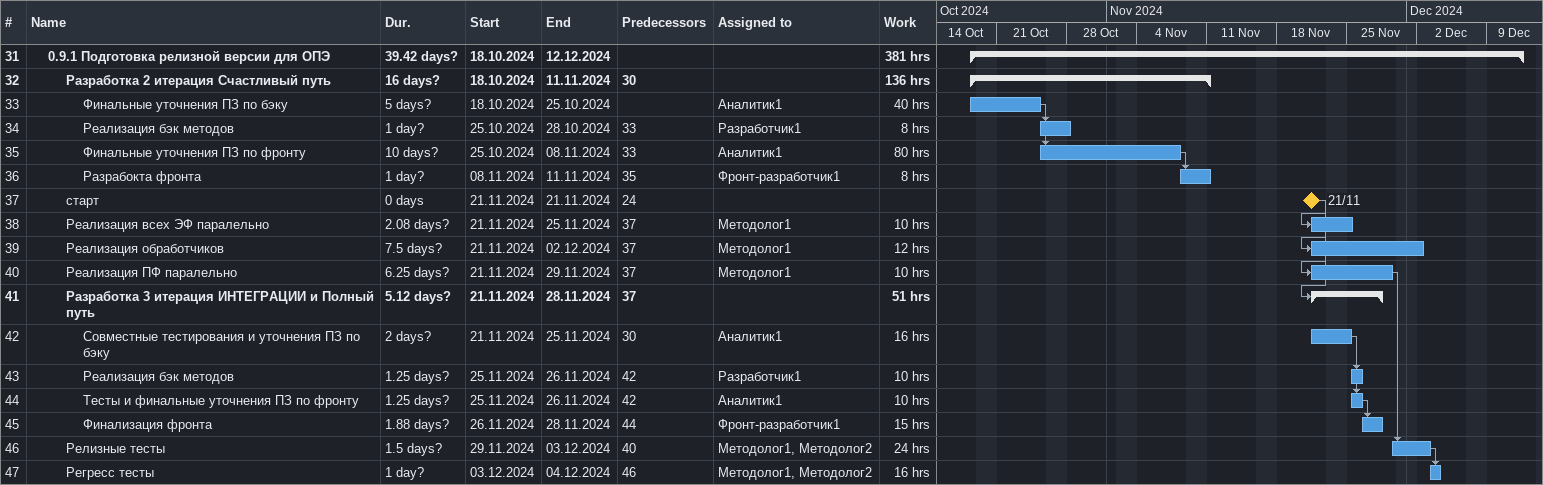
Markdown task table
| ID | Level | Task | Duration | Start | Finish | Predecessors | Resources | Work (h) |
|---|---|---|---|---|---|---|---|---|
| 31 | 2 | **0.9.1 Подготовка релизной версии для ОПЭ** | 39.42d? | 2024-10-18 | 2024-12-12 |  |  | 381 |
| 32 | 3 | **Разработка 2 итерация Счастливый путь** | 16d? | 2024-10-18 | 2024-11-11 | 30 |  | 136 |
| 33 | 4 | Финальные уточнения ПЗ по бэку | 5d? | 2024-10-18 | 2024-10-25 |  | Аналитик1 | 40 |
| 34 | 4 | Реализация бэк методов | 1d? | 2024-10-25 | 2024-10-28 | 33 | Разработчик1 | 8 |
| 35 | 4 | Финальные уточнения ПЗ по фронту | 10d? | 2024-10-25 | 2024-11-08 | 33 | Аналитик1 | 80 |
| 36 | 4 | Разрабокта фронта | 1d? | 2024-11-08 | 2024-11-11 | 35 | Фронт-разработчик1 | 8 |
| 37 | 3 | старт | 0d | 2024-11-21 | 2024-11-21 | 24 |  |  |
| 38 | 3 | Реализация всех ЭФ паралельно | 2.08d? | 2024-11-21 | 2024-11-25 | 37 | Методолог1 | 10 |
| 39 | 3 | Реализация обработчиков | 7.5d? | 2024-11-21 | 2024-12-02 | 37 | Методолог1 | 12 |
| 40 | 3 | Реализация ПФ паралельно | 6.25d? | 2024-11-21 | 2024-11-29 | 37 | Методолог1 | 10 |
| 41 | 3 | **Разработка 3 итерация ИНТЕГРАЦИИ и Полный путь** | 5.12d? | 2024-11-21 | 2024-11-28 | 37 |  | 51 |
| 42 | 4 | Совместные тестирования и уточнения ПЗ по бэку | 2d? | 2024-11-21 | 2024-11-25 | 30 | Аналитик1 | 16 |
| 43 | 4 | Реализация бэк методов | 1.25d? | 2024-11-25 | 2024-11-26 | 42 | Разработчик1 | 10 |
| 44 | 4 | Тесты и финальные уточнения ПЗ по фронту | 1.25d? | 2024-11-25 | 2024-11-26 | 42 | Аналитик1 | 10 |
| 45 | 4 | Финализация фронта | 1.88d? | 2024-11-26 | 2024-11-28 | 44 | Фронт-разработчик1 | 15 |
| 46 | 3 | Релизные тесты | 1.5d? | 2024-11-29 | 2024-12-03 | 40 | Методолог1, Методолог2 | 24 |
| 47 | 3 | Регресс тесты | 1d? | 2024-12-03 | 2024-12-04 | 46 | Методолог1, Методолог2 | 16 |
